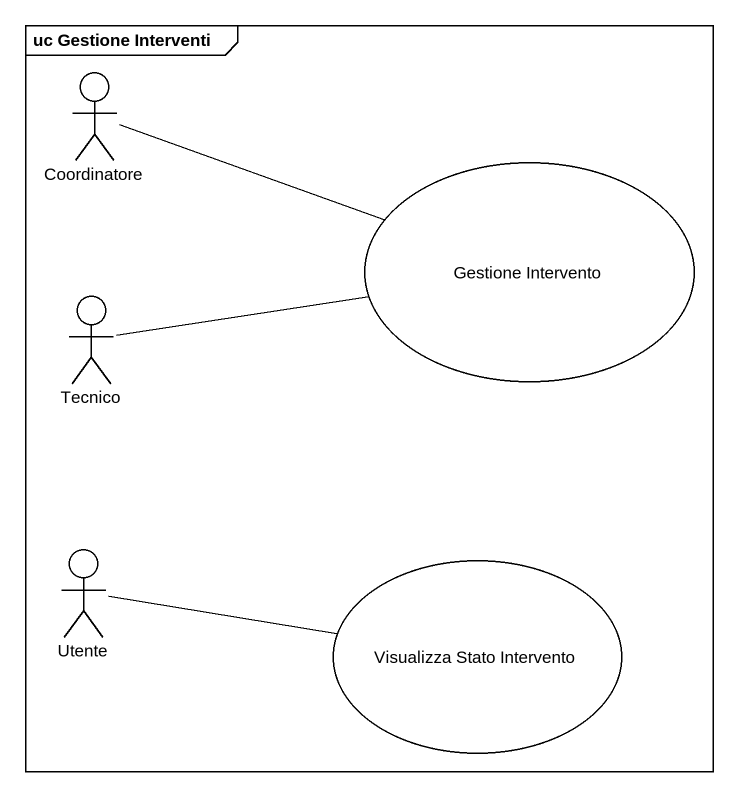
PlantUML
@startuml
mainframe uc Gestione Interventi
actor Coordinatore
usecase "Gestione Intervento" as Gestione_Intervento
actor Tecnico
actor Utente
usecase "Visualizza Stato Intervento" as Visualizza_Stato_Intervento
Coordinatore -right- Gestione_Intervento
Tecnico -right- Gestione_Intervento
Utente -right- Visualizza_Stato_Intervento
@enduml
